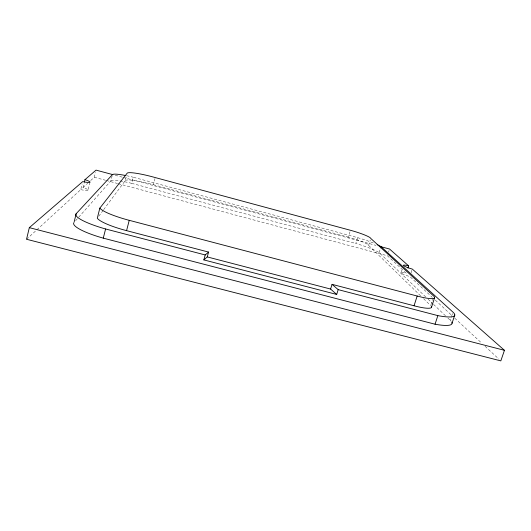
<?xml version="1.0" encoding="UTF-8"?>
<svg xmlns="http://www.w3.org/2000/svg" width="531" height="531" viewBox="0 0 531 531"><rect width="100%" height="100%" fill="white"/><g stroke="black" fill="none" stroke-linecap="round" stroke-linejoin="round"><path stroke-width="0.4" stroke-dasharray="2.65 1.99" d="M36.898 229.784L80.739 189.64L82.132 184.011M89.978 182.266L88 190.224A8.622 1.327 14 0 0 82.995 187.576L84.163 182.843M90.701 180.52L94.259 177.261L95.447 172.502M75.634 220.677L110.866 180.898L112.253 175.403M103.684 209.632L125.296 180.56L126.424 176.139M110.866 180.898A22.481 3.12 14.6 0 1 131.675 183.341L133.248 177.241L357.595 237.642A24.897 3.219 16.8 0 1 373.572 243.079M125.296 180.56A25.229 3.398 14.8 0 1 153.393 184.702L155.052 178.37M420.618 295.833L368.6 245.415A17.835 2.336 16.8 0 0 348.382 237.145L350.002 231.815M425.756 296.975L379.147 252.59A24.864 3.398 16.9 0 0 355.81 243.477L357.595 237.642M368.6 245.415L370.28 239.979M379.147 252.59L380.767 247.393M388.606 252.013L389.07 250.519M401.064 272.728L402.246 269.005M411.074 272.808L412.036 269.808M430.926 304.781L432.719 299.272M451.264 321.401A39.208 7.248 18.2 0 0 450.255 320.306L451.483 316.589M451.728 315.839L452.465 313.609M98.773 216.236L103.193 210.289M26.55 239.262L36.294 230.341M82.995 187.576L87.734 183.235M131.675 183.341L355.81 243.477M94.259 177.261L105.477 180.261M106.273 180.474L117.49 183.48M118.294 183.693L387.431 255.756L406.308 273.253A7.354 1.089 17.5 0 0 401.297 273.1A7.354 1.089 17.5 0 0 409.879 276.565L432.314 297.36M153.393 184.702L348.382 237.145M115.234 175.283L122.429 177.215M123.232 177.434L375.948 245.368M435.34 300.174L451.715 315.348M454.742 318.162L481.418 342.893M485.055 346.265L499.001 359.195M428.145 299.252L432.931 303.805M433.528 304.376L445.476 315.753M447.865 318.029L450.255 320.306M423.572 298.694L430.668 305.571M87.987 190.231A8.622 1.327 14 0 1 80.739 189.64M126.57 175.708A22.508 2.96 14.7 0 1 133.248 177.241"/><path stroke-width="0.8" d="M84.363 182.053L84.947 179.684A8.635 1.248 14.1 0 1 89.971 182.279A8.635 1.248 14.1 0 1 82.73 181.595L29.324 227.653L26.55 239.262L500.819 360.881L504.45 350.314L412.275 269.058A7.368 1.029 17.4 0 1 403.66 265.653A7.368 1.029 17.4 0 1 408.658 265.872L407.954 268.089M74.207 221.706L76.192 213.681L112.453 174.619A22.508 2.96 14.7 0 1 125.774 175.549M99.841 208.125A33.334 5.702 14.4 0 0 129.239 220.325L417.18 296.032A23.437 3.83 17.8 0 0 433.741 296.125L370.764 238.419A17.862 2.184 16.7 0 0 350.467 230.288L155.258 177.573A25.269 3.179 14.9 0 0 127.181 173.192L99.841 208.125L97.299 218.221A33.267 6.087 14.3 0 0 126.57 230.646L208.59 252.079L207.249 256.918L203.844 259.905L336.7 294.453L338.174 289.634L332.048 284.344L330.614 289.063L336.7 294.453M451.861 322.397A39.208 7.248 18.2 0 1 435.048 324.209L103.273 238.147L105.603 228.98A38.059 7.056 14.1 0 1 76.192 213.681M126.57 230.646L129.239 220.325M203.844 259.905L205.205 254.953L208.59 252.079M332.048 284.344L414.041 305.77L417.18 296.032M431.411 307.522L434.517 297.977M435.048 324.209L437.856 315.626A39.274 6.87 18.1 0 0 452.956 312.122L380.999 246.649A24.897 3.219 16.8 0 0 377.123 244.612M452.034 323.266L454.782 314.969M84.947 179.684L96.038 170.119L112.837 174.633M29.324 227.653L504.45 350.314M105.603 228.98L205.205 254.953M338.174 289.634L437.856 315.626M207.249 256.918L330.614 289.063M379.944 246.444L389.542 249.019L408.658 265.872M103.273 238.147A37.993 7.441 14 0 1 74.008 222.509M431.318 306.334A23.397 4.095 17.9 0 1 414.041 305.77"/></g></svg>
